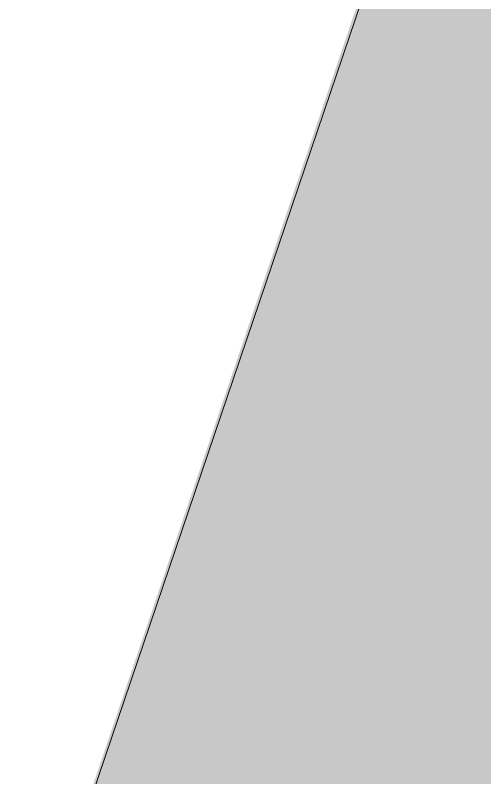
# Model space of a CAD drawing. Header units: centimetres. Extents: x 63871 to 181827, y -95930 to 42199.
# Drawn here: x 172413 to 172788, y 31131 to 31740 of the extents above; entities that cross this region are included whole.
import ezdxf

# ---------------------------------------------------------------- set-up
doc = ezdxf.new("R2010")
doc.units = ezdxf.units.CM
for name, color, linetype, lineweight in [('ARA SINIRLAR', 225, 'Continuous', 15), ('ARM_Pen_No__252', 8, 'Continuous', 18), ('OLUK', 222, 'Continuous', 15)]:
    doc.layers.add(name, color=color, linetype=linetype, lineweight=lineweight)

# ---------------------------------------------------------------- blocks, each defined once
blk = doc.blocks.new('VAZİYET PLANI')
at = {"layer": 'ARM_Pen_No__252'}
h = blk.add_hatch(dxfattribs=at)
h.set_pattern_fill('AR-HBONE', color=256, scale=0.51)
h.set_pattern_definition([(45, (-177951.86, -14930.114), (0, 73.27889), [155.448, -51.816]), (135, (-177915.22, -14893.474), (7e-15, 73.27889), [155.448, -51.816])])
h.paths.add_polyline_path([(-2120.17, 12277.21), (-2253.9, 9232.92), (-7195.09, 9337.4), (-6197.38, 12277.21)], flags=16)
h.paths.add_polyline_path([(-5125.36, 15515.8), (-2357.17, 23672.46), (-2865.8, 23896.02), (-7797.74, 9350.14), (-10518.2, 9407.66), (-10683.65, 8961.03), (623.37, 8722.42), (643.17, 9171.67), (-1702.89, 9221.27), (-1092.49, 23116.61), (-1633.57, 23354.42), (-1935.71, 15952.73), (-1958.71, 15952.73), (-1976.46, 15548.77)])
h.paths.add_polyline_path([(-1976.46, 15548.77), (-5125.36, 15515.8), (-6122.74, 12576.95), (-2107.01, 12576.95)])
at = {"layer": 'ARA SINIRLAR'}
blk.add_line((-2861.78, 23894.25), (-7797.74, 9350.14), dxfattribs=at)

msp = doc.modelspace()

# ---------------------------------------------------------------- block references
at = {"layer": 'OLUK'}
msp.add_blockref('VAZİYET PLANI', (177951.86, 14930.11), dxfattribs=at)

doc.saveas('drawing.dxf')
